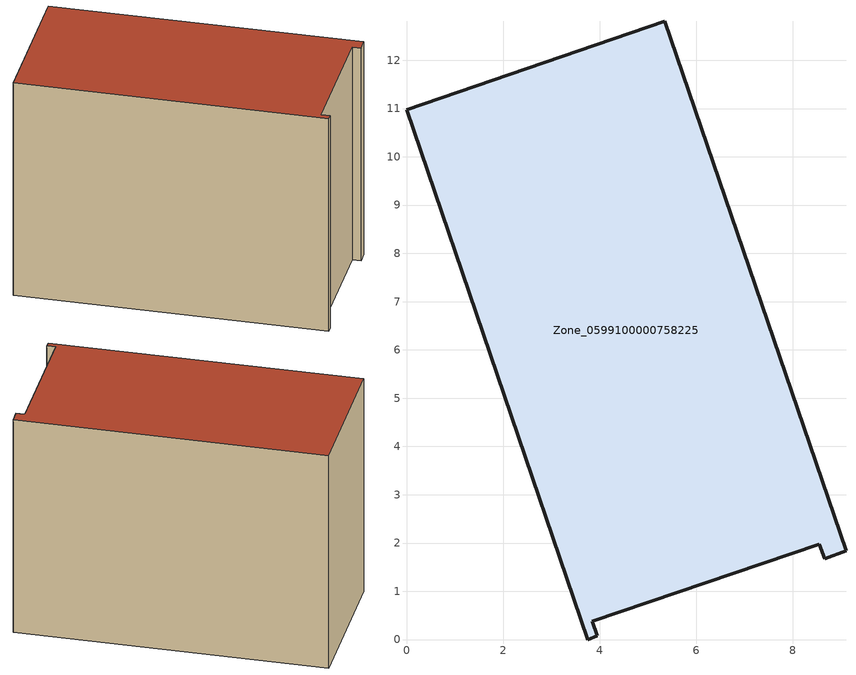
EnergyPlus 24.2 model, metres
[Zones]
Zone_0599100000758225
 floor ground (C_G): 0,10.97 5.35,12.8 9.1,1.84 8.66,1.68 8.55,1.98 3.85,0.38 3.95,0.08 3.75,0 z0
 wall outside (C_F): 3.85,0.38 8.55,1.98 8.66,1.68 9.1,1.84 5.35,12.8 0,10.97 3.75,0 3.95,0.08 3.85,0.38 z0:8.77
 roof outside (C_R): 9.1,1.84 5.35,12.8 0,10.97 3.75,0 3.95,0.08 3.85,0.38 8.55,1.98 8.66,1.68 z8.77
[BUILDING]
Pand.0599100000758225: North Axis=0; Terrain=City; Loads Convergence Tolerance Value=0.04; Temperature Convergence Tolerance Value=0.4; Solar Distribution=FullExterior; Maximum Number of Warmup Days=25; Minimum Number of Warmup Days=1
[Site:Location]
Rotterdam.The.Hague.AP_ZH_NLD Design_Conditions: Latitude=51.96; Longitude=4.45; Time Zone=1; Elevation=-4.5
[SITE:GROUNDTEMPERATURE:BUILDINGSURFACE]
18, 18, 18, 18, 18, 18, 18, 18, 18, 18, 18, 18
[MATERIAL] Thermal Absorptance=0.9; Solar Absorptance=0.7; Visible Absorptance=0.7
Name | Roughness | Thickness | Conductivity | Density | Specific Heat
G.TC.2006-2014 | MediumSmooth | 0.15 | 0.06 | 540 | 1210
F.TC.2006-2014 | Rough | 0.3 | 0.12 | 1920 | 840
R.TC.2006-2014 | MediumRough | 0.2 | 0.08 | 1500 | 1000
[CONSTRUCTION]
C_G: G.TC.2006-2014
C_F: F.TC.2006-2014
C_R: R.TC.2006-2014
[ZONE]
Zone_0599100000758225: Type=1; Multiplier=1; Ceiling Height=Autocalculate; Volume=Autocalculate; Floor Area=autocalculate; Part of Total Floor Area=Yes
[ZONEINFILTRATION:DESIGNFLOWRATE]
Infil_Zone_0599100000758225: Zone or ZoneList or Space or SpaceList=Zone_0599100000758225; Schedule=AlwaysOn; Design Flow Rate Calculation Method=Flow/Area; Flow Rate per Floor Area=0.0015; Constant Term Coefficient=1; Temperature Term Coefficient=0; Velocity Term Coefficient=0; Velocity Squared Term Coefficient=0
[HVACTEMPLATE:ZONE:IDEALLOADSAIRSYSTEM]
Zone_0599100000758225: Maximum Heating Supply Air Temperature=50; Minimum Cooling Supply Air Temperature=13; Maximum Heating Supply Air Humidity Ratio=0.0156; Minimum Cooling Supply Air Humidity Ratio=0.0077; Heating Limit=NoLimit; Cooling Limit=NoLimit; Dehumidification Control Type=ConstantSensibleHeatRatio; Cooling Sensible Heat Ratio=0.7; Dehumidification Setpoint=60; Humidification Control Type=None; Humidification Setpoint=30; Outdoor Air Method=None; Outdoor Air Flow Rate per Person=0.00944; Outdoor Air Flow Rate per Zone Floor Area=0; Outdoor Air Flow Rate per Zone=0; Demand Controlled Ventilation Type=None; Outdoor Air Economizer Type=NoEconomizer; Heat Recovery Type=None; Sensible Heat Recovery Effectiveness=0.7; Latent Heat Recovery Effectiveness=0.65
[ZONECONTROL:THERMOSTAT]
ThermostatControl_Zone_0599100000758225: Zone or ZoneList=Zone_0599100000758225; Control Type Schedule=DualSetpointControlType; Control 1=Thermostat_Zone_0599100000758225; Temperature Difference Between Cutout And Setpoint=0
[THERMOSTATSETPOINT:DUALSETPOINT]
Thermostat_Zone_0599100000758225: Heating Setpoint Temperature Schedule=HeatingSetpoint_Zone_0599100000758225; Cooling Setpoint Temperature Schedule=CoolingSetpoint_Zone_0599100000758225
[SCHEDULE:COMPACT]
HeatingSetpoint_Zone_0599100000758225: Through: 12/31, For: AllDays, Until: 24:00, 21
CoolingSetpoint_Zone_0599100000758225: Through: 12/31, For: AllDays, Until: 24:00, 24
DualSetpointControlType: Through: 12/31, For: AllDays, Until: 24:00, 4
AlwaysOn: Through: 12/31, For: AllDays, Until: 24:00, 1
